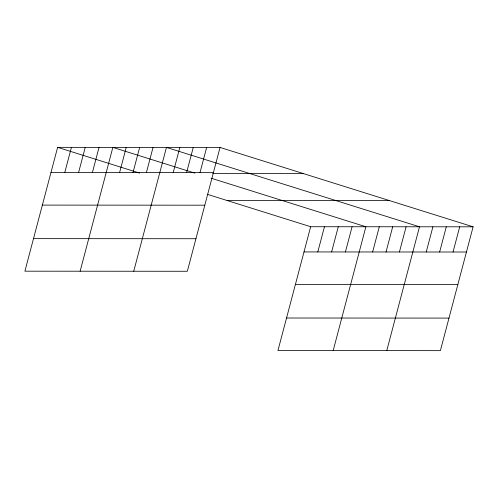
<?xml version="1.0" encoding="UTF-8"?>
<svg xmlns="http://www.w3.org/2000/svg" width="498" height="498" viewBox="0 0 498 498"><rect width="100%" height="100%" fill="white"/><g stroke="black" fill="none" stroke-linecap="round" stroke-linejoin="round"><path stroke-width="0.75" d="M220.06 147.445L57.619 147.352L24.9 271.186L187.341 271.273L220.06 147.445L473.1 226.814L440.381 350.648L277.94 350.555L310.659 226.727L473.1 226.814M64.765 172.563L71.426 147.364M78.572 172.569L85.233 147.371M92.379 172.582L99.04 147.377M80.128 271.211L112.847 147.383L194.886 173.117M119.588 172.594L126.249 147.389M132.991 172.601L139.652 147.402M146.393 172.607L153.048 147.408M133.738 271.242L166.45 147.414L419.497 226.789L386.778 350.617M173.192 172.625L179.853 147.42M186.594 172.632L193.255 147.427M199.997 172.638L206.658 147.439M317.805 251.938L324.466 226.733M331.618 251.944L338.273 226.739M345.425 251.951L352.08 226.752M333.174 350.586L365.887 226.758L211.059 178.191M372.635 251.969L379.289 226.764M386.031 251.976L392.692 226.771M399.433 251.982L406.094 226.777M426.238 252L432.899 226.795M439.641 252.007L446.295 226.802M453.037 252.013L459.698 226.808M50.958 172.557L213.399 172.644M212.733 173.584L303.562 173.634M227.156 200.532L389.598 200.626M42.361 205.101L204.803 205.195M33.497 238.635L195.938 238.729M303.998 251.932L466.439 252.019M295.401 284.476L457.843 284.57M286.543 318.01L448.984 318.098M57.619 147.352L139.658 173.086M207.299 194.307L310.659 226.727"/></g></svg>
